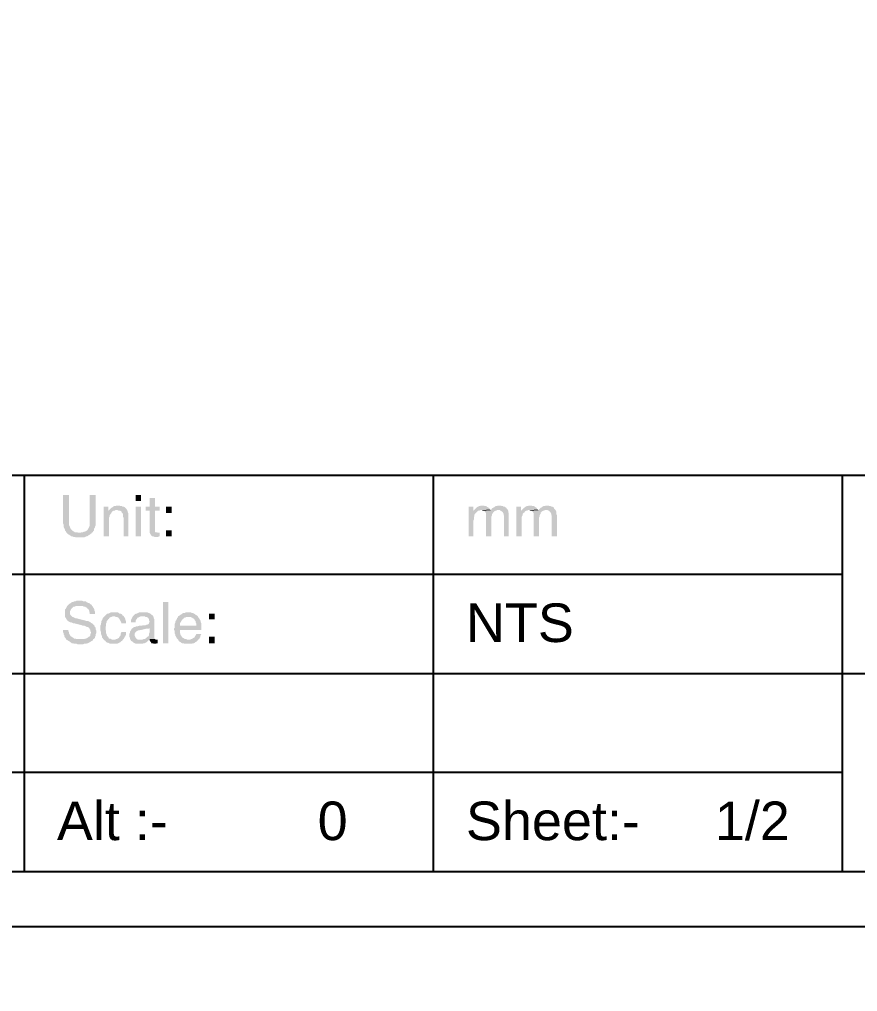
# Model space of a CAD drawing. Header units: millimetres. Extents: x 7018 to 13530, y 4187 to 5692.
# Drawn here: x 11484.8 to 11549.9, y 4946.8 to 5022.3 of the extents above; entities that cross this region are included whole.
import ezdxf

# ---------------------------------------------------------------- set-up
doc = ezdxf.new("R2010")
doc.units = ezdxf.units.MM
doc.layers.add('绘图', color=7, linetype='Continuous')
doc.styles.get("Standard").update_dxf_attribs({"font": 'arial.ttf'})

msp = doc.modelspace()

# ---------------------------------------------------------------- hatches: boundary and pattern name
at = {"transparency": 33554559}
for points in [[(11488.643, 4985.378), (11488.191, 4985.378), (11488.191, 4983.166), (11488.236, 4983.076), (11488.236, 4982.895), (11488.282, 4982.805), (11488.327, 4982.715), (11488.327, 4982.624), (11488.372, 4982.579), (11488.417, 4982.534), (11488.462, 4982.444), (11489.455, 4982.444), (11489.365, 4982.444), (11489.274, 4982.489), (11489.094, 4982.489), (11489.049, 4982.534), (11488.958, 4982.579), (11488.913, 4982.624), (11488.868, 4982.67), (11488.823, 4982.715), (11488.778, 4982.76), (11488.733, 4982.85), (11488.733, 4982.895), (11488.688, 4982.986), (11488.643, 4983.076), (11488.643, 4983.347)], [(11490.719, 4985.378), (11490.267, 4985.378), (11490.267, 4983.347), (11490.267, 4983.031), (11490.222, 4982.94), (11490.222, 4982.895), (11490.177, 4982.805), (11490.132, 4982.76), (11490.087, 4982.67), (11490.042, 4982.624), (11489.951, 4982.579), (11489.906, 4982.534), (11489.816, 4982.534), (11489.726, 4982.489), (11489.635, 4982.489), (11489.545, 4982.444), (11488.462, 4982.444), (11488.507, 4982.399), (11488.552, 4982.354), (11488.643, 4982.309), (11488.688, 4982.263), (11488.778, 4982.218), (11488.823, 4982.173), (11488.913, 4982.173), (11489.004, 4982.128), (11489.094, 4982.128), (11489.184, 4982.083), (11489.816, 4982.083), (11489.906, 4982.128), (11489.997, 4982.173), (11490.042, 4982.173), (11490.132, 4982.218), (11490.177, 4982.263), (11490.267, 4982.309), (11490.312, 4982.354), (11490.403, 4982.399), (11490.403, 4982.444), (11490.493, 4982.489), (11490.538, 4982.579), (11490.583, 4982.624), (11490.583, 4982.715), (11490.628, 4982.805), (11490.674, 4982.85), (11490.674, 4982.94), (11490.719, 4983.031), (11490.719, 4983.347)], [(11494.239, 4984.926), (11494.239, 4985.378), (11493.833, 4985.378), (11493.833, 4984.926)], [(11495.322, 4985.152), (11494.916, 4985.152), (11494.916, 4984.475), (11494.6, 4984.475), (11494.6, 4984.159), (11494.916, 4984.159), (11494.916, 4982.444), (11494.961, 4982.354), (11495.006, 4982.309), (11495.006, 4982.263), (11495.051, 4982.218), (11495.096, 4982.173), (11495.187, 4982.173), (11495.277, 4982.128), (11495.548, 4982.128), (11495.683, 4982.173), (11495.683, 4982.444), (11495.548, 4982.444), (11495.458, 4982.489), (11495.367, 4982.489), (11495.322, 4982.534), (11495.322, 4984.159), (11495.683, 4984.159), (11495.683, 4984.475), (11495.322, 4984.475)], [(11491.712, 4984.475), (11491.35, 4984.475), (11491.35, 4982.173), (11491.757, 4982.173), (11491.757, 4983.392), (11491.757, 4983.617), (11491.802, 4983.708), (11491.802, 4983.798), (11491.847, 4983.843), (11491.892, 4983.933), (11491.937, 4983.978), (11491.937, 4983.978), (11491.982, 4984.069), (11492.027, 4984.114), (11491.712, 4984.159)], [(11492.434, 4984.565), (11492.343, 4984.565), (11492.253, 4984.52), (11492.163, 4984.52), (11492.073, 4984.475), (11492.027, 4984.43), (11491.937, 4984.385), (11491.892, 4984.339), (11491.802, 4984.249), (11491.712, 4984.159), (11492.027, 4984.114), (11492.118, 4984.159), (11492.208, 4984.159), (11492.253, 4984.204), (11493.156, 4984.204), (11493.111, 4984.294), (11493.066, 4984.339), (11493.02, 4984.385), (11492.975, 4984.43), (11492.885, 4984.475), (11492.795, 4984.475), (11492.75, 4984.52), (11492.659, 4984.52), (11492.569, 4984.565)], [(11493.156, 4984.204), (11492.343, 4984.204), (11492.434, 4984.204), (11492.524, 4984.159), (11492.614, 4984.159), (11492.704, 4984.114), (11492.75, 4984.069), (11492.75, 4984.024), (11492.795, 4983.978), (11492.84, 4983.933), (11492.84, 4983.708), (11492.885, 4983.617), (11492.885, 4982.173), (11493.246, 4982.173), (11493.246, 4983.978), (11493.201, 4984.069), (11493.201, 4984.159)], [(11494.239, 4982.173), (11494.239, 4984.475), (11493.833, 4984.475), (11493.833, 4982.173)], [(11496.631, 4983.978), (11496.631, 4984.475), (11496.18, 4984.475), (11496.18, 4983.978)], [(11520.055, 4984.475), (11519.694, 4984.475), (11519.694, 4982.173), (11520.055, 4982.173), (11520.055, 4983.392), (11520.1, 4983.482), (11520.1, 4983.662), (11520.145, 4983.753), (11520.145, 4983.843), (11520.19, 4983.933), (11520.235, 4983.978), (11520.28, 4984.024), (11520.37, 4984.114), (11520.055, 4984.159)], [(11520.777, 4984.565), (11520.641, 4984.565), (11520.551, 4984.52), (11520.506, 4984.52), (11520.416, 4984.475), (11520.325, 4984.43), (11520.28, 4984.385), (11520.19, 4984.294), (11520.145, 4984.249), (11520.055, 4984.159), (11520.37, 4984.114), (11520.416, 4984.159), (11520.506, 4984.159), (11520.596, 4984.204), (11520.686, 4984.204), (11521.363, 4984.249), (11521.318, 4984.294), (11521.273, 4984.385), (11521.228, 4984.385), (11521.183, 4984.43), (11521.093, 4984.475), (11521.047, 4984.52), (11520.957, 4984.52), (11520.867, 4984.565)], [(11521.363, 4984.249), (11520.686, 4984.204), (11520.732, 4984.204), (11520.822, 4984.159), (11521.409, 4984.204)], [(11522.04, 4984.565), (11521.95, 4984.565), (11521.905, 4984.52), (11521.815, 4984.52), (11521.724, 4984.475), (11521.679, 4984.43), (11521.589, 4984.385), (11521.499, 4984.339), (11521.454, 4984.249), (11521.409, 4984.204), (11520.822, 4984.159), (11520.912, 4984.159), (11520.957, 4984.069), (11520.957, 4984.069), (11521.002, 4984.024), (11521.047, 4983.933), (11521.047, 4982.173), (11521.454, 4982.173), (11521.454, 4983.708), (11521.499, 4983.798), (11521.499, 4983.888), (11521.544, 4983.933), (11521.589, 4984.024), (11521.634, 4984.024), (11521.679, 4984.114), (11521.77, 4984.159), (11521.815, 4984.159), (11521.905, 4984.204), (11521.995, 4984.204), (11522.717, 4984.249), (11522.672, 4984.294), (11522.627, 4984.339), (11522.627, 4984.385), (11522.537, 4984.43), (11522.492, 4984.475), (11522.401, 4984.475), (11522.356, 4984.52), (11522.266, 4984.52), (11522.176, 4984.565)], [(11522.717, 4984.249), (11521.995, 4984.204), (11522.131, 4984.204), (11522.176, 4984.159), (11522.266, 4984.114), (11522.311, 4984.069), (11522.356, 4984.024), (11522.401, 4983.933), (11522.401, 4983.843), (11522.447, 4983.753), (11522.447, 4982.173), (11522.808, 4982.173), (11522.808, 4983.798), (11522.808, 4983.978), (11522.762, 4984.069), (11522.762, 4984.159)], [(11523.755, 4984.475), (11523.394, 4984.475), (11523.394, 4982.173), (11523.801, 4982.173), (11523.801, 4983.662), (11523.846, 4983.753), (11523.891, 4983.843), (11523.891, 4983.933), (11523.936, 4983.978), (11524.026, 4984.024), (11524.071, 4984.114), (11523.755, 4984.159)], [(11524.478, 4984.565), (11524.342, 4984.565), (11524.297, 4984.52), (11524.207, 4984.52), (11524.116, 4984.475), (11524.071, 4984.43), (11523.981, 4984.385), (11523.891, 4984.294), (11523.846, 4984.249), (11523.755, 4984.159), (11524.071, 4984.114), (11524.162, 4984.159), (11524.207, 4984.159), (11524.297, 4984.204), (11524.387, 4984.204), (11525.064, 4984.249), (11525.019, 4984.294), (11524.974, 4984.385), (11524.974, 4984.385), (11524.884, 4984.43), (11524.839, 4984.475), (11524.748, 4984.52), (11524.658, 4984.52), (11524.568, 4984.565)], [(11525.064, 4984.249), (11524.387, 4984.204), (11524.432, 4984.204), (11524.523, 4984.159), (11525.109, 4984.204)], [(11525.786, 4984.565), (11525.696, 4984.565), (11525.606, 4984.52), (11525.516, 4984.52), (11525.425, 4984.475), (11525.38, 4984.43), (11525.29, 4984.385), (11525.245, 4984.339), (11525.154, 4984.249), (11525.109, 4984.204), (11524.523, 4984.159), (11524.613, 4984.159), (11524.658, 4984.069), (11524.658, 4984.069), (11524.703, 4984.024), (11524.748, 4983.933), (11524.748, 4982.173), (11525.154, 4982.173), (11525.154, 4983.617), (11525.2, 4983.708), (11525.2, 4983.798), (11525.245, 4983.888), (11525.29, 4983.933), (11525.29, 4984.024), (11525.335, 4984.024), (11525.38, 4984.114), (11525.47, 4984.159), (11525.561, 4984.159), (11525.606, 4984.204), (11525.696, 4984.204), (11526.418, 4984.249), (11526.373, 4984.294), (11526.328, 4984.339), (11526.328, 4984.385), (11526.283, 4984.43), (11526.193, 4984.475), (11526.147, 4984.475), (11526.057, 4984.52), (11525.967, 4984.52), (11525.877, 4984.565)], [(11526.418, 4984.249), (11525.696, 4984.204), (11525.831, 4984.204), (11525.922, 4984.159), (11525.967, 4984.114), (11526.012, 4984.069), (11526.057, 4984.024), (11526.102, 4983.933), (11526.102, 4983.843), (11526.147, 4983.753), (11526.147, 4982.173), (11526.554, 4982.173), (11526.554, 4983.798), (11526.554, 4983.798), (11526.508, 4983.888), (11526.508, 4984.069), (11526.463, 4984.159)], [(11496.631, 4982.173), (11496.631, 4982.624), (11496.18, 4982.624), (11496.18, 4982.173)], [(11488.552, 4976.802), (11488.507, 4976.757), (11488.462, 4976.667), (11488.417, 4976.577), (11488.372, 4976.532), (11488.327, 4976.441), (11488.327, 4975.945), (11488.372, 4975.855), (11488.417, 4975.809), (11488.462, 4975.719), (11488.507, 4975.674), (11488.507, 4975.629), (11488.597, 4975.584), (11488.643, 4975.539), (11488.733, 4975.494), (11488.823, 4975.494), (11488.913, 4975.448), (11489.004, 4975.403), (11489.094, 4975.403), (11489.635, 4975.268), (11489.726, 4975.223), (11489.861, 4975.223), (11489.951, 4975.178), (11490.042, 4975.133), (11490.087, 4975.133), (11490.177, 4975.087), (11490.222, 4975.042), (11490.222, 4975.042), (11490.267, 4974.952), (11490.312, 4974.907), (11490.312, 4974.817), (11490.358, 4974.726), (11490.358, 4974.636), (11490.312, 4974.591), (11490.312, 4974.501), (11490.267, 4974.41), (11490.177, 4974.365), (11490.132, 4974.32), (11490.132, 4974.32), (11490.042, 4974.275), (11489.997, 4974.23), (11489.906, 4974.23), (11489.816, 4974.185), (11489.545, 4974.185), (11488.462, 4974.14), (11488.552, 4974.094), (11488.597, 4974.049), (11488.688, 4974.004), (11488.733, 4973.959), (11488.823, 4973.914), (11488.868, 4973.869), (11488.958, 4973.869), (11489.049, 4973.824), (11489.229, 4973.824), (11489.32, 4973.779), (11489.726, 4973.779), (11489.816, 4973.824), (11489.997, 4973.824), (11490.042, 4973.869), (11490.132, 4973.869), (11490.222, 4973.914), (11490.267, 4973.959), (11490.358, 4974.004), (11490.403, 4974.049), (11490.448, 4974.049), (11490.493, 4974.094), (11490.538, 4974.185), (11490.628, 4974.23), (11490.674, 4974.32), (11490.674, 4974.365), (11490.719, 4974.456), (11490.719, 4974.546), (11490.764, 4974.636), (11490.764, 4974.862), (11490.719, 4974.952), (11490.719, 4975.042), (11490.674, 4975.133), (11490.628, 4975.178), (11490.628, 4975.268), (11490.538, 4975.313), (11490.538, 4975.313), (11490.493, 4975.358), (11490.448, 4975.403), (11490.358, 4975.448), (11490.312, 4975.494), (11490.222, 4975.539), (11490.132, 4975.584), (11490.042, 4975.584), (11489.906, 4975.629), (11489.365, 4975.764), (11489.365, 4975.764), (11489.229, 4975.809), (11489.139, 4975.809), (11489.049, 4975.855), (11488.958, 4975.9), (11488.913, 4975.9), (11488.868, 4975.945), (11488.823, 4975.99), (11488.778, 4976.035), (11488.733, 4976.125), (11488.733, 4976.351), (11488.778, 4976.441), (11488.823, 4976.532), (11488.868, 4976.577), (11488.913, 4976.622), (11488.958, 4976.667), (11489.004, 4976.712), (11489.094, 4976.712), (11489.184, 4976.757), (11489.455, 4976.757)], [(11489.455, 4977.163), (11489.229, 4977.163), (11489.139, 4977.118), (11489.049, 4977.118), (11488.958, 4977.073), (11488.913, 4977.073), (11488.823, 4977.028), (11488.778, 4976.983), (11488.688, 4976.938), (11488.643, 4976.893), (11488.597, 4976.848), (11488.552, 4976.802), (11489.455, 4976.757), (11489.726, 4976.757), (11489.816, 4976.712), (11489.906, 4976.712), (11489.951, 4976.667), (11490.042, 4976.622), (11490.042, 4976.577), (11490.132, 4976.532), (11490.177, 4976.486), (11490.222, 4976.396), (11490.222, 4976.306), (11490.267, 4976.216), (11490.267, 4976.125), (11490.674, 4976.125), (11490.674, 4976.306), (11490.628, 4976.396), (11490.628, 4976.486), (11490.583, 4976.577), (11490.538, 4976.622), (11490.493, 4976.712), (11490.448, 4976.757), (11490.403, 4976.848), (11490.312, 4976.893), (11490.312, 4976.893), (11490.222, 4976.983), (11490.177, 4976.983), (11490.087, 4977.028), (11489.997, 4977.073), (11489.951, 4977.118), (11489.771, 4977.118), (11489.681, 4977.163), (11489.59, 4977.163)], [(11495.954, 4973.869), (11495.954, 4977.073), (11496.36, 4977.073), (11496.36, 4973.869)], [(11491.396, 4975.945), (11491.305, 4975.855), (11491.26, 4975.809), (11491.26, 4975.719), (11491.215, 4975.674), (11491.17, 4975.584), (11491.17, 4975.494), (11491.125, 4975.403), (11491.125, 4975.313), (11491.08, 4975.223), (11491.08, 4974.862), (11491.125, 4974.771), (11491.125, 4974.591), (11491.17, 4974.501), (11491.215, 4974.41), (11491.215, 4974.32), (11491.26, 4974.275), (11491.305, 4974.185), (11491.35, 4974.14), (11492.118, 4974.14), (11491.982, 4974.14), (11491.937, 4974.185), (11491.847, 4974.23), (11491.757, 4974.23), (11491.712, 4974.32), (11491.666, 4974.365), (11491.621, 4974.41), (11491.576, 4974.501), (11491.576, 4974.546), (11491.531, 4974.636), (11491.531, 4974.817), (11491.486, 4974.952), (11491.486, 4975.133), (11491.531, 4975.223), (11491.531, 4975.403), (11491.576, 4975.494), (11491.576, 4975.584), (11491.621, 4975.629), (11491.666, 4975.674), (11491.666, 4975.719), (11491.757, 4975.764), (11491.802, 4975.855), (11491.892, 4975.9), (11491.937, 4975.9), (11492.027, 4975.945), (11492.118, 4975.945)], [(11492.163, 4976.261), (11491.892, 4976.261), (11491.802, 4976.216), (11491.712, 4976.171), (11491.621, 4976.171), (11491.576, 4976.125), (11491.486, 4976.035), (11491.441, 4975.99), (11491.396, 4975.945), (11492.208, 4975.945), (11492.298, 4975.9), (11492.389, 4975.9), (11492.479, 4975.855), (11492.524, 4975.809), (11492.569, 4975.719), (11492.614, 4975.674), (11492.659, 4975.584), (11492.704, 4975.494), (11492.704, 4975.403), (11493.066, 4975.403), (11493.066, 4975.629), (11493.02, 4975.674), (11493.02, 4975.764), (11492.975, 4975.855), (11492.93, 4975.9), (11492.885, 4975.99), (11492.795, 4976.035), (11492.795, 4976.08), (11492.75, 4976.125), (11492.659, 4976.171), (11492.569, 4976.171), (11492.524, 4976.216), (11492.434, 4976.261), (11492.253, 4976.261)], [(11495.187, 4975.945), (11494.374, 4975.945), (11494.555, 4975.945), (11494.6, 4975.9), (11494.69, 4975.9), (11494.781, 4975.855), (11494.826, 4975.809), (11494.871, 4975.719), (11494.871, 4975.629), (11494.916, 4975.539), (11494.916, 4975.539), (11494.871, 4975.448), (11494.871, 4975.403), (11494.826, 4975.358), (11494.735, 4975.313), (11494.69, 4975.313), (11494.6, 4975.268), (11494.104, 4975.223), (11493.968, 4975.178), (11493.878, 4975.178), (11493.788, 4975.133), (11493.743, 4975.133), (11493.652, 4975.087), (11494.916, 4975.042), (11494.916, 4974.726), (11494.871, 4974.636), (11494.871, 4974.501), (11494.826, 4974.41), (11494.735, 4974.365), (11494.69, 4974.32), (11494.645, 4974.275), (11494.6, 4974.23), (11494.51, 4974.185), (11494.419, 4974.185), (11494.329, 4974.14), (11493.427, 4974.14), (11493.472, 4974.049), (11493.562, 4974.004), (11493.607, 4973.959), (11493.652, 4973.914), (11493.743, 4973.869), (11493.833, 4973.824), (11494.374, 4973.824), (11494.419, 4973.869), (11494.51, 4973.869), (11494.6, 4973.914), (11494.69, 4973.959), (11494.735, 4974.004), (11494.826, 4974.094), (11494.826, 4974.094), (11494.916, 4974.185), (11495.322, 4974.185), (11495.277, 4974.275), (11495.277, 4975.719), (11495.232, 4975.809), (11495.232, 4975.9)], [(11494.419, 4976.261), (11494.104, 4976.261), (11494.013, 4976.216), (11493.923, 4976.171), (11493.878, 4976.171), (11493.788, 4976.125), (11493.743, 4976.08), (11493.697, 4976.035), (11493.652, 4975.99), (11493.607, 4975.945), (11493.562, 4975.855), (11493.517, 4975.764), (11493.472, 4975.674), (11493.472, 4975.494), (11493.833, 4975.494), (11493.833, 4975.629), (11493.878, 4975.719), (11493.923, 4975.764), (11493.968, 4975.855), (11494.013, 4975.855), (11494.104, 4975.9), (11494.194, 4975.945), (11495.187, 4975.945), (11495.142, 4976.035), (11495.051, 4976.08), (11495.006, 4976.125), (11494.961, 4976.171), (11494.871, 4976.216), (11494.826, 4976.216), (11494.735, 4976.261), (11494.51, 4976.261)], [(11497.94, 4976.261), (11497.714, 4976.261), (11497.624, 4976.216), (11497.534, 4976.216), (11497.443, 4976.171), (11497.398, 4976.125), (11497.308, 4976.08), (11497.263, 4976.035), (11497.173, 4975.99), (11497.127, 4975.945), (11497.94, 4975.9), (11498.12, 4975.9), (11498.211, 4975.855), (11498.256, 4975.809), (11498.346, 4975.764), (11498.391, 4975.719), (11498.391, 4975.719), (11498.436, 4975.629), (11498.481, 4975.584), (11498.481, 4975.494), (11498.527, 4975.403), (11498.527, 4975.223), (11497.263, 4975.223), (11496.857, 4975.178), (11496.857, 4975.087), (11496.811, 4974.997), (11496.811, 4974.907), (11496.857, 4974.817), (11496.857, 4974.636), (11496.902, 4974.546), (11496.902, 4974.456), (11496.947, 4974.41), (11496.992, 4974.32), (11497.037, 4974.23), (11497.082, 4974.185), (11497.127, 4974.14), (11497.94, 4974.14), (11497.85, 4974.14), (11497.759, 4974.185), (11497.669, 4974.185), (11497.579, 4974.23), (11497.534, 4974.275), (11497.443, 4974.32), (11497.398, 4974.365), (11497.398, 4974.41), (11497.353, 4974.456), (11497.308, 4974.546), (11497.308, 4974.591), (11497.263, 4974.681), (11497.263, 4974.907), (11498.933, 4974.907), (11498.933, 4975.403), (11498.888, 4975.494), (11498.888, 4975.584), (11498.842, 4975.674), (11498.797, 4975.719), (11498.752, 4975.809), (11498.707, 4975.855), (11498.662, 4975.945), (11498.617, 4975.99), (11498.572, 4976.035), (11498.481, 4976.08), (11498.436, 4976.125), (11498.346, 4976.171), (11498.301, 4976.216), (11498.211, 4976.216), (11498.12, 4976.261), (11498.03, 4976.261)], [(11497.127, 4975.945), (11497.127, 4975.9), (11497.037, 4975.809), (11497.037, 4975.764), (11496.992, 4975.674), (11496.947, 4975.629), (11496.902, 4975.539), (11496.902, 4975.448), (11496.857, 4975.358), (11496.857, 4975.178), (11497.263, 4975.223), (11497.263, 4975.403), (11497.308, 4975.494), (11497.353, 4975.539), (11497.398, 4975.629), (11497.443, 4975.674), (11497.443, 4975.719), (11497.534, 4975.764), (11497.579, 4975.855), (11497.669, 4975.855), (11497.759, 4975.9), (11497.94, 4975.9)], [(11499.971, 4975.719), (11499.971, 4976.171), (11499.519, 4976.171), (11499.519, 4975.719)], [(11493.652, 4975.087), (11493.607, 4975.042), (11493.517, 4974.997), (11493.517, 4974.952), (11493.472, 4974.907), (11493.427, 4974.817), (11493.381, 4974.771), (11493.381, 4974.681), (11493.336, 4974.591), (11493.336, 4974.365), (11493.381, 4974.275), (11493.381, 4974.185), (11493.427, 4974.14), (11494.149, 4974.14), (11494.013, 4974.14), (11493.923, 4974.185), (11493.878, 4974.23), (11493.833, 4974.275), (11493.788, 4974.365), (11493.743, 4974.456), (11493.743, 4974.591), (11493.788, 4974.681), (11493.833, 4974.726), (11493.878, 4974.771), (11493.923, 4974.817), (11494.013, 4974.862), (11494.104, 4974.862), (11494.194, 4974.907), (11494.284, 4974.907), (11494.645, 4974.997), (11494.826, 4974.997), (11494.916, 4975.042)], [(11488.597, 4974.907), (11488.191, 4974.907), (11488.191, 4974.726), (11488.236, 4974.636), (11488.236, 4974.546), (11488.282, 4974.501), (11488.282, 4974.41), (11488.327, 4974.32), (11488.372, 4974.275), (11488.417, 4974.185), (11488.462, 4974.14), (11489.545, 4974.185), (11489.229, 4974.185), (11489.139, 4974.23), (11489.049, 4974.23), (11489.004, 4974.275), (11488.913, 4974.32), (11488.868, 4974.365), (11488.823, 4974.365), (11488.778, 4974.41), (11488.733, 4974.501), (11488.688, 4974.546), (11488.643, 4974.636), (11488.643, 4974.726), (11488.597, 4974.817)], [(11493.066, 4974.726), (11492.704, 4974.726), (11492.704, 4974.681), (11492.659, 4974.591), (11492.659, 4974.501), (11492.614, 4974.41), (11492.569, 4974.365), (11492.524, 4974.275), (11492.434, 4974.23), (11492.389, 4974.185), (11492.298, 4974.185), (11492.208, 4974.14), (11491.35, 4974.14), (11491.396, 4974.094), (11491.486, 4974.049), (11491.531, 4973.959), (11491.621, 4973.914), (11491.666, 4973.914), (11491.757, 4973.869), (11491.847, 4973.824), (11492.389, 4973.824), (11492.479, 4973.869), (11492.569, 4973.914), (11492.659, 4973.959), (11492.704, 4974.004), (11492.75, 4974.049), (11492.795, 4974.094), (11492.84, 4974.14), (11492.885, 4974.185), (11492.93, 4974.275), (11492.975, 4974.365), (11493.02, 4974.41), (11493.066, 4974.501), (11493.066, 4974.591)], [(11498.933, 4974.591), (11498.527, 4974.591), (11498.527, 4974.546), (11498.481, 4974.456), (11498.436, 4974.41), (11498.391, 4974.32), (11498.301, 4974.275), (11498.256, 4974.23), (11498.165, 4974.185), (11498.12, 4974.185), (11498.03, 4974.14), (11497.127, 4974.14), (11497.173, 4974.049), (11497.218, 4974.004), (11497.308, 4973.959), (11497.353, 4973.914), (11497.443, 4973.869), (11497.534, 4973.869), (11497.624, 4973.824), (11498.211, 4973.824), (11498.256, 4973.869), (11498.346, 4973.869), (11498.436, 4973.914), (11498.481, 4973.959), (11498.572, 4974.004), (11498.617, 4974.049), (11498.662, 4974.14), (11498.752, 4974.185), (11498.797, 4974.275), (11498.842, 4974.32), (11498.842, 4974.41), (11498.888, 4974.501)], [(11499.971, 4973.869), (11499.971, 4974.365), (11499.519, 4974.365), (11499.519, 4973.869)], [(11495.322, 4974.185), (11494.916, 4974.185), (11494.916, 4974.094), (11495.412, 4974.14), (11495.412, 4974.14)], [(11495.548, 4974.14), (11495.412, 4974.14), (11494.916, 4974.094), (11494.961, 4974.004), (11495.006, 4973.959), (11495.006, 4973.959), (11495.051, 4973.869), (11495.142, 4973.869), (11495.232, 4973.824), (11495.412, 4973.824), (11495.458, 4973.869), (11495.548, 4973.869)]]:
    msp.add_hatch(color=256, dxfattribs=at).paths.add_polyline_path(points)

# ---------------------------------------------------------------- linework, layer by layer
msp.add_line((11239.765, 4956.132), (11649.021, 4956.132))
msp.add_lwpolyline([(11653.059, 4951.873), (11653.059, 5248.873), (11233.059, 5248.873), (11233.059, 4951.873)], close=True)
for points in [[(11252.583, 4986.912), (11649.021, 4986.912)], [(11485.167, 4986.912), (11485.167, 4956.132)], [(11516.94, 4986.912), (11516.94, 4956.132)], [(11548.713, 4986.912), (11548.713, 4956.132)], [(11252.583, 4979.24), (11548.713, 4979.24)], [(11252.583, 4971.522), (11601.654, 4971.522)], [(11252.583, 4963.849), (11548.713, 4963.849)]]:
    msp.add_lwpolyline(points)
at = {"layer": '绘图', "lineweight": 13, "ltscale": 0.2}
for centre, radius, start, end in [((11323.851, 4624.639), 437.429, 88.5439, 88.5439), ((11323.871, 4624.747), 434.829, 88.05782, 88.05782), ((11345.593, 4624.747), 434.829, 88.05782, 88.05782), ((11326.674, 4762.447), 296.9, 89.34067, 89.34067), ((11348.395, 4762.503), 296.9, 89.34067, 89.34067)]:
    msp.add_arc(centre, radius, start, end, dxfattribs=at)

# ---------------------------------------------------------------- texts
at = {"width": 34.34827, "attachment_point": 5}
for s, insert, char_height in [('\\pxql;NTS', (11536.657, 4975.437), 2.9997), ('\\pxql;Alt :-          0', (11504.884, 4960.047), 2.99966), ('\\pxql;Sheet:-     1/2', (11536.657, 4960.047), 2.99966)]:
    msp.add_mtext(s, dxfattribs=dict(at, insert=insert, char_height=char_height))

doc.saveas('drawing.dxf')
